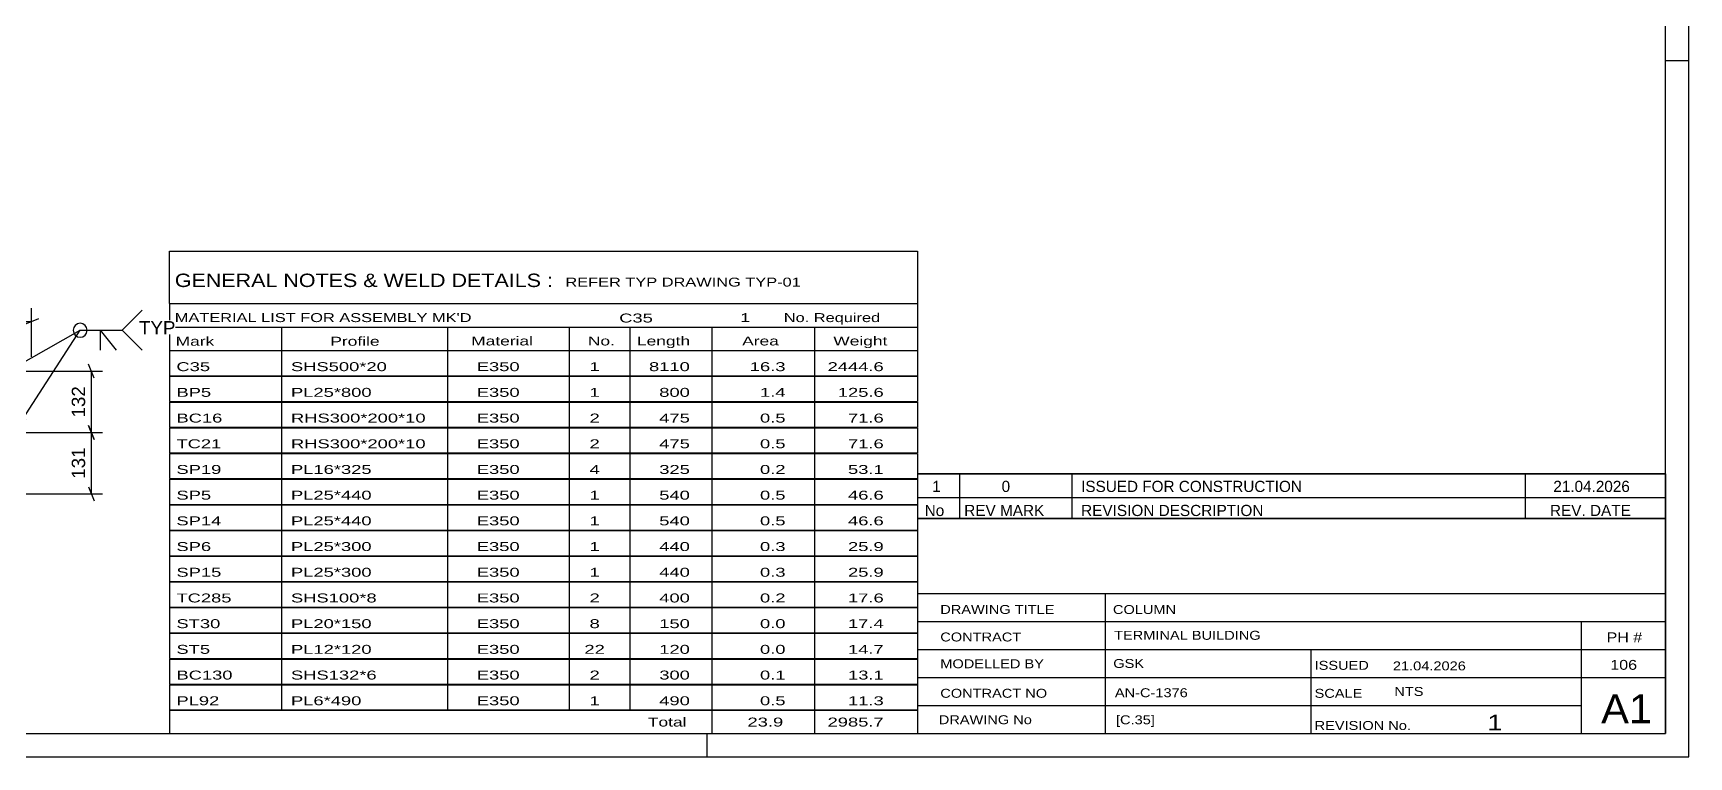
# Model space of a CAD drawing. Header units: millimetres. Extents: x -118 to 476, y -181 to 239.
# Drawn here: x 122.3 to 476.4, y -180.8 to -25.9 of the extents above; entities that cross this region are included whole.
import ezdxf

# ---------------------------------------------------------------- set-up
doc = ezdxf.new("R2010")
doc.units = ezdxf.units.MM
doc.styles.add('Arial', font='ARIAL.TTF', dxfattribs={"height": 0.2})
doc.styles.add('Arial Narrow', font='ARIALN.TTF', dxfattribs={"height": 0.2})

# ---------------------------------------------------------------- blocks, each defined once
blk = doc.blocks.new('Unknown-284858552-1134')
at = {"color": 5, "linetype": 'Continuous'}
for p, q in [((476.41, -180.8), (476.41, 239.2)), ((471.41, -175.8), (471.41, 234.2)), ((476.41, -31.8), (471.41, -31.8)), ((-112.59, -175.8), (471.41, -175.8)), ((266.41, -180.8), (266.41, -175.8)), ((-117.59, -180.8), (476.41, -180.8))]:
    blk.add_line(p, q, dxfattribs=at)
blk = doc.blocks.new('StraightDimension-284858552-3282 - 3135')
at = {"color": 7, "linetype": 'Continuous'}
for p, q in [((114.95, -102.67), (114.95, -84.79)), ((121.92, -95.17), (121.92, -84.79)), ((113.45, -88.24), (116.45, -87.04)), ((114.95, -87.64), (121.92, -87.64)), ((123.42, -87.04), (120.42, -88.24))]:
    blk.add_line(p, q, dxfattribs=at)
at = {"color": 0}
blk.add_wipeout([(121.26, -86.89), (121.26, -82.69), (115.61, -82.69), (115.61, -86.89)], dxfattribs=at)
at = {"color": 3, "style": 'Arial'}
blk.add_text('70', height=2.865, dxfattribs=at).set_placement((116.21, -86.29))
blk = doc.blocks.new('StraightDimension-284858552-6153 - 3135')
at = {"color": 7, "linetype": 'Continuous'}
for p, q in [((112.42, -98.24), (137.13, -98.24)), ((135.33, -99.74), (134.13, -96.74)), ((134.73, -111.39), (134.73, -98.24)), ((112.42, -111.39), (137.13, -111.39)), ((134.13, -109.89), (135.33, -112.89))]:
    blk.add_line(p, q, dxfattribs=at)
at = {"color": 0}
blk.add_wipeout([(133.98, -100.88), (129.78, -100.88), (129.78, -108.75), (133.98, -108.75)], dxfattribs=at)
at = {"color": 3, "style": 'Arial'}
blk.add_text('132', height=2.865, rotation=90.0002, dxfattribs=at).set_placement((133.38, -108.15))
blk = doc.blocks.new('StraightDimension-284858552-6154 - 3135')
at = {"color": 7, "linetype": 'Continuous'}
for p, q in [((112.42, -111.39), (137.13, -111.39)), ((135.33, -112.89), (134.13, -109.89)), ((134.73, -124.49), (134.73, -111.39)), ((134.13, -122.99), (135.33, -125.99)), ((112.42, -124.49), (137.13, -124.49))]:
    blk.add_line(p, q, dxfattribs=at)
at = {"color": 0}
blk.add_wipeout([(133.98, -114), (129.78, -114), (129.78, -121.87), (133.98, -121.87)], dxfattribs=at)
at = {"color": 3, "style": 'Arial'}
blk.add_text('131', height=2.865, rotation=90.0002, dxfattribs=at).set_placement((133.38, -121.27))
blk = doc.blocks.new('Unknown-284858552-7065')
at = {"color": 7, "linetype": 'Continuous'}
for p, q in [((311.41, -129.75), (311.41, -175.8)), ((311.41, -129.75), (471.41, -129.75)), ((471.41, -129.8), (471.41, -175.8)), ((311.41, -145.8), (471.41, -145.8)), ((351.55, -145.8), (351.55, -175.8)), ((311.41, -151.8), (471.41, -151.8)), ((453.41, -175.75), (453.41, -151.75)), ((311.41, -157.8), (471.41, -157.8)), ((395.55, -157.8), (395.55, -175.8)), ((311.41, -163.8), (471.41, -163.8)), ((311.41, -169.8), (453.41, -169.8)), ((311.41, -175.8), (471.41, -175.8))]:
    blk.add_line(p, q, dxfattribs=at)
at = {"color": 7, "style": 'Arial Narrow'}
for s, height, width, p in [('DRAWING TITLE', 1.9089, 1.425378, (316.29, -150.2)), ('COLUMN', 1.909, 1.425378, (353.22, -150.22)), ('CONTRACT', 1.909, 1.425378, (316.29, -156.09)), ('TERMINAL BUILDING', 1.9089, 1.425378, (353.47, -155.73)), ('MODELLED BY', 1.9089, 1.425378, (316.29, -161.82)), ('GSK', 1.909, 1.425378, (353.29, -161.76)), ('ISSUED', 1.909, 1.425378, (396.35, -162.16)), ('21.04.2026', 1.909, 1.425378, (413.1, -162.28)), ('CONTRACT NO', 1.9089, 1.425378, (316.29, -168.14)), ('AN-C-1376', 1.909, 1.425378, (353.64, -168.02)), ('SCALE', 1.909, 1.425378, (396.35, -168.15)), ('A1', 6.204, 1.25, (457.65, -173.6)), ('DRAWING No', 1.909, 1.425378, (315.97, -173.8)), ('[C.35]', 1.909, 1.425378, (353.87, -173.81)), ('REVISION No.', 1.9089, 1.425378, (396.35, -175.03)), ('1', 3.34, 1.5, (433.32, -175.12))]:
    blk.add_text(s, height=height, dxfattribs=dict(at, width=width)).set_placement(p)
at = {"color": 7, "linetype": 'Continuous', "style": 'Arial Narrow'}
for s, height, width, p in [('PH #', 2.1, 1.42538, (458.81, -156.25)), ('106', 2.1, 1.42538, (459.6, -162.15)), ('NTS', 1.909, 1.425378, (413.41, -167.75))]:
    blk.add_text(s, height=height, dxfattribs=dict(at, width=width)).set_placement(p)
blk = doc.blocks.new('Unknown-284858552-7066')
at = {"color": 7, "linetype": 'Continuous'}
for p, q in [((311.41, -120.25), (471.41, -120.25)), ((471.41, -120.25), (311.41, -120.25)), ((311.41, -120.25), (311.41, -125.25)), ((320.41, -120.25), (320.41, -125.25)), ((344.41, -120.25), (344.41, -125.25)), ((441.41, -120.25), (441.41, -125.25)), ((471.41, -120.25), (471.41, -125.25)), ((311.41, -125.25), (471.41, -125.25)), ((311.41, -125.25), (311.41, -129.75)), ((311.41, -125.25), (471.41, -125.25)), ((320.41, -125.25), (320.41, -129.75)), ((344.41, -125.25), (344.41, -129.75)), ((441.41, -125.25), (441.41, -129.75)), ((471.41, -125.25), (471.41, -129.75)), ((471.41, -129.75), (311.41, -129.75))]:
    blk.add_line(p, q, dxfattribs=at)
at = {"color": 7, "linetype": 'Continuous', "style": 'Arial Narrow'}
for s, height, width, p in [('1', 2.39, 1.196471, (314.57, -124.1)), ('0', 2.39, 1.196471, (329.41, -124.1)), ('ISSUED FOR CONSTRUCTION', 2.3861, 1.196471, (346.41, -124.1)), ('21.04.2026', 2.386, 1.196471, (447.41, -124.1)), ('No', 2.386, 1.2, (312.95, -129.25)), ('REV MARK', 2.386, 1.2, (321.41, -129.25)), ('REVISION DESCRIPTION', 2.3861, 1.2, (346.41, -129.25)), ('REV. DATE', 2.386, 1.2, (446.69, -129.25))]:
    blk.add_text(s, height=height, dxfattribs=dict(at, width=width)).set_placement(p)
blk = doc.blocks.new('Unknown-284858552-7067')
at = {"color": 7, "linetype": 'Continuous'}
for p, q in [((151.41, -72.55), (311.41, -72.55)), ((151.41, -83.8), (151.41, -72.55)), ((311.41, -72.55), (311.41, -83.8)), ((151.41, -83.8), (311.41, -83.8)), ((151.41, -83.8), (151.41, -88.8)), ((311.41, -83.8), (311.41, -88.8)), ((151.41, -88.8), (311.41, -88.8)), ((151.41, -88.8), (151.41, -93.8)), ((175.41, -88.8), (175.41, -93.8)), ((210.91, -88.8), (210.91, -93.8)), ((236.91, -88.8), (236.91, -93.8)), ((249.91, -88.8), (249.91, -93.8)), ((267.41, -88.8), (267.41, -93.8)), ((289.41, -88.8), (289.41, -93.8)), ((311.41, -88.8), (311.41, -93.8)), ((151.41, -93.8), (311.41, -93.8)), ((151.41, -93.85), (151.41, -99.25)), ((151.41, -93.85), (311.41, -93.85)), ((175.41, -93.8), (175.41, -99.3)), ((210.91, -93.8), (210.91, -99.3)), ((236.91, -93.8), (236.91, -99.3)), ((249.91, -93.8), (249.91, -99.3)), ((267.41, -93.8), (267.41, -99.3)), ((289.41, -93.8), (289.41, -99.3)), ((311.41, -93.85), (311.41, -99.25)), ((151.41, -99.25), (311.41, -99.25)), ((151.41, -99.35), (151.41, -104.75)), ((151.41, -99.35), (311.41, -99.35)), ((175.41, -99.3), (175.41, -104.8)), ((210.91, -99.3), (210.91, -104.8)), ((236.91, -99.3), (236.91, -104.8)), ((249.91, -99.3), (249.91, -104.8)), ((267.41, -99.3), (267.41, -104.8)), ((289.41, -99.3), (289.41, -104.8)), ((311.41, -99.35), (311.41, -104.75)), ((151.41, -104.75), (311.41, -104.75)), ((151.41, -104.85), (151.41, -110.25)), ((151.41, -104.85), (311.41, -104.85)), ((175.41, -104.8), (175.41, -110.3)), ((210.91, -104.8), (210.91, -110.3)), ((236.91, -104.8), (236.91, -110.3)), ((249.91, -104.8), (249.91, -110.3)), ((267.41, -104.8), (267.41, -110.3)), ((289.41, -104.8), (289.41, -110.3)), ((311.41, -104.85), (311.41, -110.25)), ((151.41, -110.25), (311.41, -110.25)), ((151.41, -110.35), (151.41, -115.75)), ((151.41, -110.35), (311.41, -110.35)), ((175.41, -110.3), (175.41, -115.8)), ((210.91, -110.3), (210.91, -115.8)), ((236.91, -110.3), (236.91, -115.8)), ((249.91, -110.3), (249.91, -115.8)), ((267.41, -110.3), (267.41, -115.8)), ((289.41, -110.3), (289.41, -115.8)), ((311.41, -110.35), (311.41, -115.75)), ((151.41, -115.75), (311.41, -115.75)), ((151.41, -115.85), (151.41, -121.25)), ((151.41, -115.85), (311.41, -115.85)), ((175.41, -115.8), (175.41, -121.3)), ((210.91, -115.8), (210.91, -121.3)), ((236.91, -115.8), (236.91, -121.3)), ((249.91, -115.8), (249.91, -121.3)), ((267.41, -115.8), (267.41, -121.3)), ((289.41, -115.8), (289.41, -121.3)), ((311.41, -115.85), (311.41, -121.25)), ((151.41, -121.25), (311.41, -121.25)), ((151.41, -121.35), (151.41, -126.75)), ((151.41, -121.35), (311.41, -121.35)), ((175.41, -121.3), (175.41, -126.8)), ((210.91, -121.3), (210.91, -126.8)), ((236.91, -121.3), (236.91, -126.8)), ((249.91, -121.3), (249.91, -126.8)), ((267.41, -121.3), (267.41, -126.8)), ((289.41, -121.3), (289.41, -126.8)), ((311.41, -121.35), (311.41, -126.75)), ((151.41, -126.75), (311.41, -126.75)), ((151.41, -126.85), (151.41, -132.25)), ((151.41, -126.85), (311.41, -126.85)), ((175.41, -126.8), (175.41, -132.3)), ((210.91, -126.8), (210.91, -132.3)), ((236.91, -126.8), (236.91, -132.3)), ((249.91, -126.8), (249.91, -132.3)), ((267.41, -126.8), (267.41, -132.3)), ((289.41, -126.8), (289.41, -132.3)), ((311.41, -126.85), (311.41, -132.25)), ((151.41, -132.25), (311.41, -132.25)), ((151.41, -132.35), (151.41, -137.75)), ((151.41, -132.35), (311.41, -132.35)), ((175.41, -132.3), (175.41, -137.8)), ((210.91, -132.3), (210.91, -137.8)), ((236.91, -132.3), (236.91, -137.8)), ((249.91, -132.3), (249.91, -137.8)), ((267.41, -132.3), (267.41, -137.8)), ((289.41, -132.3), (289.41, -137.8)), ((311.41, -132.35), (311.41, -137.75)), ((151.41, -137.75), (311.41, -137.75)), ((151.41, -137.85), (151.41, -143.25)), ((151.41, -137.85), (311.41, -137.85)), ((175.41, -137.8), (175.41, -143.3)), ((210.91, -137.8), (210.91, -143.3)), ((236.91, -137.8), (236.91, -143.3)), ((249.91, -137.8), (249.91, -143.3)), ((267.41, -137.8), (267.41, -143.3)), ((289.41, -137.8), (289.41, -143.3)), ((311.41, -137.85), (311.41, -143.25)), ((151.41, -143.25), (311.41, -143.25)), ((151.41, -143.35), (151.41, -148.75)), ((151.41, -143.35), (311.41, -143.35)), ((175.41, -143.3), (175.41, -148.8)), ((210.91, -143.3), (210.91, -148.8)), ((236.91, -143.3), (236.91, -148.8)), ((249.91, -143.3), (249.91, -148.8)), ((267.41, -143.3), (267.41, -148.8)), ((289.41, -143.3), (289.41, -148.8)), ((311.41, -143.35), (311.41, -148.75)), ((151.41, -148.75), (311.41, -148.75)), ((151.41, -148.85), (151.41, -154.25)), ((151.41, -148.85), (311.41, -148.85)), ((175.41, -148.8), (175.41, -154.3)), ((210.91, -148.8), (210.91, -154.3)), ((236.91, -148.8), (236.91, -154.3)), ((249.91, -148.8), (249.91, -154.3)), ((267.41, -148.8), (267.41, -154.3)), ((289.41, -148.8), (289.41, -154.3)), ((311.41, -148.85), (311.41, -154.25)), ((151.41, -154.25), (311.41, -154.25)), ((151.41, -154.35), (151.41, -159.75)), ((151.41, -154.35), (311.41, -154.35)), ((175.41, -154.3), (175.41, -159.8)), ((210.91, -154.3), (210.91, -159.8)), ((236.91, -154.3), (236.91, -159.8)), ((249.91, -154.3), (249.91, -159.8)), ((267.41, -154.3), (267.41, -159.8)), ((289.41, -154.3), (289.41, -159.8)), ((311.41, -154.35), (311.41, -159.75)), ((151.41, -159.75), (311.41, -159.75)), ((151.41, -159.85), (151.41, -165.25)), ((151.41, -159.85), (311.41, -159.85)), ((175.41, -159.8), (175.41, -165.3)), ((210.91, -159.8), (210.91, -165.3)), ((236.91, -159.8), (236.91, -165.3)), ((249.91, -159.8), (249.91, -165.3)), ((267.41, -159.8), (267.41, -165.3)), ((289.41, -159.8), (289.41, -165.3)), ((311.41, -159.85), (311.41, -165.25)), ((151.41, -165.25), (311.41, -165.25)), ((151.41, -165.35), (151.41, -170.75)), ((151.41, -165.35), (311.41, -165.35)), ((175.41, -165.3), (175.41, -170.8)), ((210.91, -165.3), (210.91, -170.8)), ((236.91, -165.3), (236.91, -170.8)), ((249.91, -165.3), (249.91, -170.8)), ((267.41, -165.3), (267.41, -170.8)), ((289.41, -165.3), (289.41, -170.8)), ((311.41, -165.35), (311.41, -170.75)), ((151.41, -170.75), (311.41, -170.75)), ((151.41, -170.8), (311.41, -170.8)), ((151.41, -170.8), (151.41, -175.8)), ((267.41, -170.8), (267.41, -175.8)), ((289.41, -170.8), (289.41, -175.8)), ((311.41, -170.8), (311.41, -175.8)), ((151.41, -175.8), (311.41, -175.8))]:
    blk.add_line(p, q, dxfattribs=at)
at = {"color": 7, "style": 'Arial Narrow'}
for s, height, width, p in [('GENERAL NOTES & WELD DETAILS :', 2.8633, 1.4, (152.56, -80.24)), ('REFER TYP DRAWING TYP-01', 1.9089, 1.6, (236.11, -80.14)), ("MATERIAL LIST FOR ASSEMBLY MK'D", 1.9089, 1.6, (152.56, -87.74)), ('C35', 1.909, 1.794707, (247.61, -87.83)), ('1', 1.91, 1.794707, (273.49, -87.74)), ('No. Required', 1.9089, 1.6, (282.82, -87.74)), ('Mark', 1.909, 1.7, (152.74, -92.8)), ('Profile', 1.909, 1.7, (185.82, -92.8)), ('Material', 1.909, 1.7, (215.95, -92.74)), ('No.', 1.909, 1.7, (240.91, -92.74)), ('Length', 1.909, 1.7, (251.41, -92.74)), ('Area', 1.909, 1.7, (273.91, -92.74)), ('Weight', 1.909, 1.7, (293.41, -92.74))]:
    blk.add_text(s, height=height, dxfattribs=dict(at, width=width)).set_placement(p)
at = {"color": 7, "linetype": 'Continuous', "style": 'Arial Narrow'}
for s, height, width, p in [('C35', 1.909, 1.794707, (152.91, -98.24)), ('SHS500*20', 1.909, 1.794707, (177.41, -98.24)), ('E350', 1.909, 1.794707, (217.15, -98.24)), ('1', 1.91, 1.794707, (241.27, -98.24)), ('8110', 1.909, 1.794707, (253.99, -98.24)), ('16.3', 1.909, 1.794707, (275.54, -98.24)), ('2444.6', 1.909, 1.794707, (292.18, -98.24)), ('BP5', 1.909, 1.794707, (152.91, -103.74)), ('PL25*800', 1.909, 1.794707, (177.41, -103.74)), ('E350', 1.909, 1.794707, (217.15, -103.74)), ('1', 1.91, 1.794707, (241.27, -103.74)), ('800', 1.909, 1.794707, (256.18, -103.74)), ('1.4', 1.909, 1.794707, (277.73, -103.74)), ('125.6', 1.909, 1.794707, (294.37, -103.74)), ('BC16', 1.909, 1.794707, (152.91, -109.24)), ('RHS300*200*10', 1.9089, 1.794707, (177.41, -109.24)), ('E350', 1.909, 1.794707, (217.15, -109.24)), ('2', 1.91, 1.794707, (241.27, -109.24)), ('475', 1.909, 1.794707, (256.18, -109.24)), ('0.5', 1.909, 1.794707, (277.73, -109.24)), ('71.6', 1.909, 1.794707, (296.55, -109.24)), ('TC21', 1.909, 1.794707, (152.91, -114.74)), ('RHS300*200*10', 1.9089, 1.794707, (177.41, -114.74)), ('E350', 1.909, 1.794707, (217.15, -114.74)), ('2', 1.91, 1.794707, (241.27, -114.74)), ('475', 1.909, 1.794707, (256.18, -114.74)), ('0.5', 1.909, 1.794707, (277.73, -114.74)), ('71.6', 1.909, 1.794707, (296.55, -114.74)), ('SP19', 1.909, 1.794707, (152.91, -120.24)), ('PL16*325', 1.909, 1.794707, (177.41, -120.24)), ('E350', 1.909, 1.794707, (217.15, -120.24)), ('4', 1.91, 1.794707, (241.27, -120.24)), ('325', 1.909, 1.794707, (256.18, -120.24)), ('0.2', 1.909, 1.794707, (277.73, -120.24)), ('53.1', 1.909, 1.794707, (296.55, -120.24)), ('SP5', 1.909, 1.794707, (152.91, -125.74)), ('PL25*440', 1.909, 1.794707, (177.41, -125.74)), ('E350', 1.909, 1.794707, (217.15, -125.74)), ('1', 1.91, 1.794707, (241.27, -125.74)), ('540', 1.909, 1.794707, (256.18, -125.74)), ('0.5', 1.909, 1.794707, (277.73, -125.74)), ('46.6', 1.909, 1.794707, (296.55, -125.74)), ('SP14', 1.909, 1.794707, (152.91, -131.24)), ('PL25*440', 1.909, 1.794707, (177.41, -131.24)), ('E350', 1.909, 1.794707, (217.15, -131.24)), ('1', 1.91, 1.794707, (241.27, -131.24)), ('540', 1.909, 1.794707, (256.18, -131.24)), ('0.5', 1.909, 1.794707, (277.73, -131.24)), ('46.6', 1.909, 1.794707, (296.55, -131.24)), ('SP6', 1.909, 1.794707, (152.91, -136.74)), ('PL25*300', 1.909, 1.794707, (177.41, -136.74)), ('E350', 1.909, 1.794707, (217.15, -136.74)), ('1', 1.91, 1.794707, (241.27, -136.74)), ('440', 1.909, 1.794707, (256.18, -136.74)), ('0.3', 1.909, 1.794707, (277.73, -136.74)), ('25.9', 1.909, 1.794707, (296.55, -136.74)), ('SP15', 1.909, 1.794707, (152.91, -142.24)), ('PL25*300', 1.909, 1.794707, (177.41, -142.24)), ('E350', 1.909, 1.794707, (217.15, -142.24)), ('1', 1.91, 1.794707, (241.27, -142.24)), ('440', 1.909, 1.794707, (256.18, -142.24)), ('0.3', 1.909, 1.794707, (277.73, -142.24)), ('25.9', 1.909, 1.794707, (296.55, -142.24)), ('TC285', 1.909, 1.794707, (152.91, -147.74)), ('SHS100*8', 1.909, 1.794707, (177.41, -147.74)), ('E350', 1.909, 1.794707, (217.15, -147.74)), ('2', 1.91, 1.794707, (241.27, -147.74)), ('400', 1.909, 1.794707, (256.18, -147.74)), ('0.2', 1.909, 1.794707, (277.73, -147.74)), ('17.6', 1.909, 1.794707, (296.55, -147.74)), ('ST30', 1.909, 1.794707, (152.91, -153.24)), ('PL20*150', 1.909, 1.794707, (177.41, -153.24)), ('E350', 1.909, 1.794707, (217.15, -153.24)), ('8', 1.91, 1.794707, (241.27, -153.24)), ('150', 1.909, 1.794707, (256.18, -153.24)), ('0.0', 1.909, 1.794707, (277.73, -153.24)), ('17.4', 1.909, 1.794707, (296.55, -153.24)), ('ST5', 1.909, 1.794707, (152.91, -158.74)), ('PL12*120', 1.909, 1.794707, (177.41, -158.74)), ('E350', 1.909, 1.794707, (217.15, -158.74)), ('22', 1.909, 1.794707, (240.17, -158.74)), ('120', 1.909, 1.794707, (256.18, -158.74)), ('0.0', 1.909, 1.794707, (277.73, -158.74)), ('14.7', 1.909, 1.794707, (296.55, -158.74)), ('BC130', 1.909, 1.794707, (152.91, -164.24)), ('SHS132*6', 1.909, 1.794707, (177.41, -164.24)), ('E350', 1.909, 1.794707, (217.15, -164.24)), ('2', 1.91, 1.794707, (241.27, -164.24)), ('300', 1.909, 1.794707, (256.18, -164.24)), ('0.1', 1.909, 1.794707, (277.73, -164.24)), ('13.1', 1.909, 1.794707, (296.55, -164.24)), ('PL92', 1.909, 1.794707, (152.91, -169.74)), ('PL6*490', 1.909, 1.794707, (177.41, -169.74)), ('E350', 1.909, 1.794707, (217.15, -169.74)), ('1', 1.91, 1.794707, (241.27, -169.74)), ('490', 1.909, 1.794707, (256.18, -169.74)), ('0.5', 1.909, 1.794707, (277.73, -169.74)), ('11.3', 1.909, 1.794707, (296.55, -169.74)), ('Total', 1.909, 1.7, (253.74, -174.3)), ('23.9', 1.909, 1.794707, (275.05, -174.3)), ('2985.7', 1.909, 1.794707, (292.18, -174.3))]:
    blk.add_text(s, height=height, dxfattribs=dict(at, width=width)).set_placement(p)
blk = doc.blocks.new('WeldMark-284858552-6948 - 3135')
at = {"linetype": 'Continuous'}
for points in [[(112.9, -101.35), (109.92, -102.18), (112.16, -100.05)], [(120.81, -108.67), (118.56, -110.79), (119.55, -107.86)]]:
    blk.add_hatch(color=30, dxfattribs=at).paths.add_polyline_path(points)
at = {"color": 30, "linetype": 'Continuous'}
for p, q in [((109.92, -102.18), (132.31, -89.5)), ((118.56, -110.79), (132.31, -89.5)), ((132.31, -89.5), (141.31, -89.5))]:
    blk.add_line(p, q, dxfattribs=at)
at = {"color": 3, "linetype": 'Continuous'}
for q in [(140.03, -93.78), (136.6, -93.78)]:
    blk.add_line((136.6, -89.5), q, dxfattribs=at)
for start, end in [(90, 270), (270, 90)]:
    blk.add_arc((132.31, -89.5), 1.5, start, end, dxfattribs=at)
at = {"color": 0, "linetype": 'Continuous'}
blk.add_wipeout([(152.69, -90.4), (152.69, -87.4), (144.91, -87.4), (144.91, -90.4)], dxfattribs=at)
blk.add_wipeout([(152.69, -90.4), (152.69, -87.4), (144.91, -87.4), (144.91, -90.4)], dxfattribs=at)
at = {"color": 3, "linetype": 'Continuous'}
for q in [(145.6, -85.21), (145.6, -93.78)]:
    blk.add_line((141.31, -89.5), q, dxfattribs=at)
at = {"color": 3, "linetype": 'Continuous', "style": 'Arial'}
blk.add_text('TYP', height=2.865, dxfattribs=at).set_placement((144.91, -90.4))

msp = doc.modelspace()

# ---------------------------------------------------------------- block references
for name in ['Unknown-284858552-1134', 'Unknown-284858552-7067', 'Unknown-284858552-7066', 'Unknown-284858552-7065']:
    msp.add_blockref(name, (0, 0))

# ---------------------------------------------------------------- next in the draw order: block references
msp.add_blockref('StraightDimension-284858552-3282 - 3135', (0, 0))

# ---------------------------------------------------------------- next in the draw order: block references
msp.add_blockref('StraightDimension-284858552-6153 - 3135', (0, 0))

# ---------------------------------------------------------------- next in the draw order: block references
msp.add_blockref('StraightDimension-284858552-6154 - 3135', (0, 0))

# ---------------------------------------------------------------- next in the draw order: block references
msp.add_blockref('WeldMark-284858552-6948 - 3135', (0, 0))

doc.saveas('drawing.dxf')
